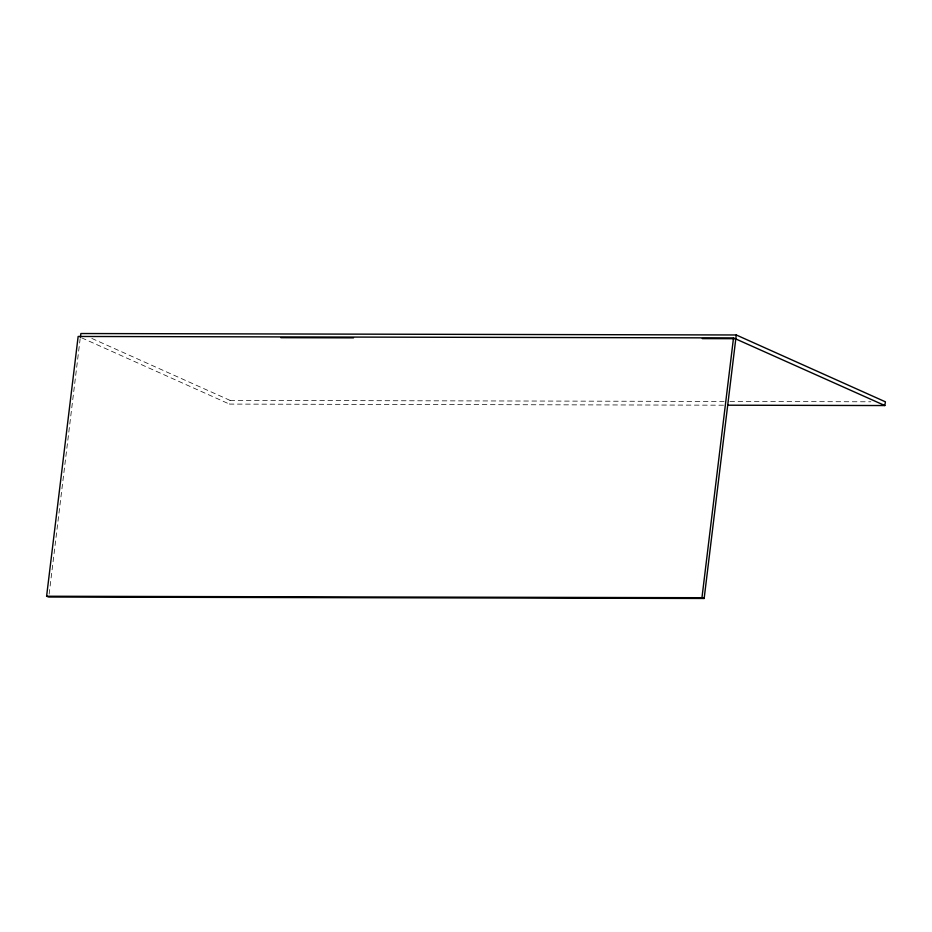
<?xml version="1.0" encoding="UTF-8"?>
<svg xmlns="http://www.w3.org/2000/svg" width="932" height="932" viewBox="0 0 932 932"><rect width="100%" height="100%" fill="white"/><g stroke="black" fill="none" stroke-linecap="round" stroke-linejoin="round"><path stroke-width="0.7" stroke-dasharray="4.66 3.5" d="M49.14 594.138L80.164 338.689M723.535 405.187L229.47 404.092L230.041 400.376L90.136 337.664M230.041 400.376L724.106 401.459M729.919 401.471L870.872 401.785M81.655 337.838L229.47 404.092"/><path stroke-width="1.4" d="M736.268 334.972L704.149 598.472L48.79 597.028L46.6 596.247L78.148 336.464L733.507 337.92L884.829 405.548L885.4 401.82L736.268 334.972L80.898 333.528L80.338 337.244M704.149 598.472L701.959 597.703L733.507 337.92M280.87 337.687L353.519 337.85M702.274 338.619L735.697 338.7M727.892 405.199L884.829 405.548M46.6 596.247L701.959 597.703"/></g></svg>
